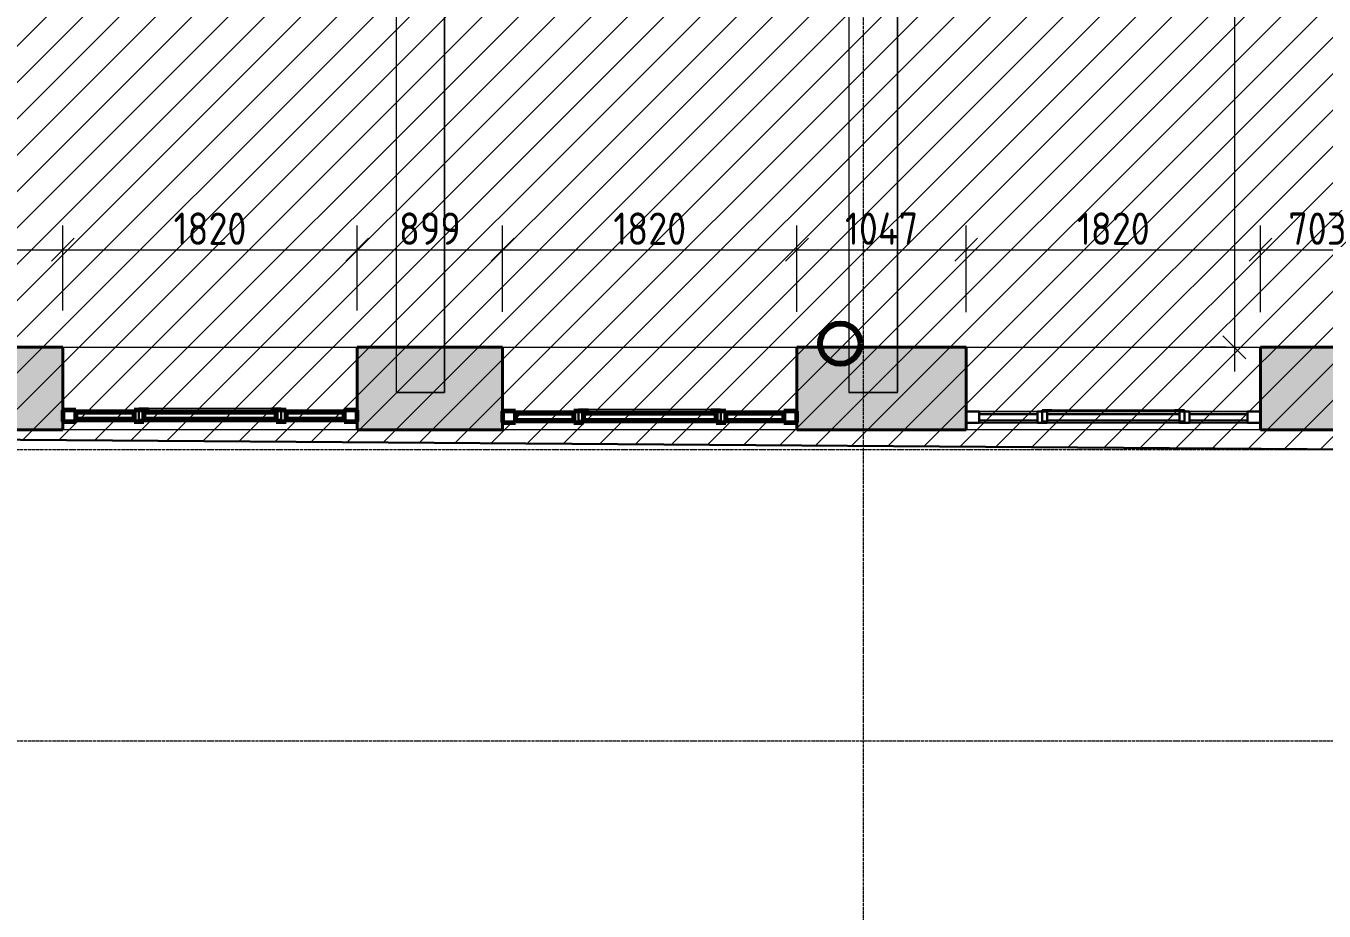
# Model space of a CAD drawing. Header units: millimetres. Extents: x -11886 to 379896, y -8130 to 47743.
# Drawn here: x 249807 to 257834, y -597 to 4877 of the extents above; entities that cross this region are included whole.
import ezdxf

# ---------------------------------------------------------------- set-up
doc = ezdxf.new("R2010")
doc.units = ezdxf.units.MM
for name, pattern in [('ADSK_Линия сетки', [25, 20, -2.5, 0, -2.5]), ('ADSK_Сверху', [4.5, 3, -1.5]), ('ADSK_Снесено', [4.5, 3, -1.5])]:
    doc.linetypes.add(name, pattern=pattern)
for name, color, linetype, lineweight, true_color in [('_ Окна', 5, 'Continuous', 30, 0x0000ff), ('Витраж', 5, 'Continuous', 18, 0x0000ff), ('Окна', 5, 'Continuous', 18, 0x0000ff), ('Панели витража', 5, 'Continuous', 18, 0x0000ff), ('планы со стояками отопление_dwg', 7, 'Continuous', 9, 0x767676), ('Стены наружные', 1, 'ADSK_Снесено', 18, 0xff0000)]:
    doc.layers.add(name, color=color, linetype=linetype, lineweight=lineweight, true_color=true_color)
for name, color, linetype, lineweight in [('Каркас', 7, 'Continuous', 18), ('Оси', 7, 'Continuous', 9), ('Размеры', 7, 'Continuous', 9), ('стояки', 7, 'Continuous', 9)]:
    doc.layers.add(name, color=color, linetype=linetype, lineweight=lineweight)
doc.styles.add('GOST Common_1', font='GOST_Common.ttf', dxfattribs={"width": 0.9, "height": 200})
doc.dimstyles.new('ADSK_Основной_2_мм_Округление_до_1_мм', dxfattribs={"dimscale": 304.8, "dimtxt": 201.142999, "dimasz": 0.463911, "dimexe": 0.492126, "dimexo": 0.492126, "dimgap": 0.098425, "dimtad": 1, "dimdec": 0, "dimdsep": 46, "dimtxsty": 'GOST Common_1', "dimblk1": 'OBLIQUE', "dimblk2": 'OBLIQUE', "dimsah": 1, "dimcen": 0.09, "dimdle": 0.492126, "dimazin": 2, "dimtfac": 1, "dimtdec": 4, "dimtix": 1, "dimtmove": 0, "dimatfit": 3, "dimfxl": 1, "dimtvp": 1, "dimtolj": 1, "dimtzin": 0, "dimlwd": 20, "dimlwe": 20, "dimarcsym": 2})

# ---------------------------------------------------------------- blocks, each defined once
blk = doc.blocks.new('Прямоугольный импост - 70х20_60мм-1225109-03 План 3-го этажа')
at = {"layer": 'Витраж', "color": 161, "linetype": 'ADSK_Сверху', "true_color": 0xaaaaff}
for p, q in [((39644.1, 2341.7), (39644.1, 2271.7)), ((39724.1, 2341.7), (39644.1, 2341.7)), ((40114.1, 2341.7), (40084.1, 2341.7)), ((39724.1, 2271.7), (39644.1, 2271.7)), ((40114.1, 2271.7), (40084.1, 2271.7))]:
    blk.add_line(p, q, dxfattribs=at)
blk = doc.blocks.new('Прямоугольный импост - 70х20_60мм-1424711-03 План 3-го этажа')
at = {"layer": 'Витраж', "color": 161, "linetype": 'ADSK_Сверху', "true_color": 0xaaaaff}
for p, q in [((-80, 35), (0, 35)), ((0, 35), (0, -35)), ((0, -35), (-80, -35))]:
    blk.add_line(p, q, dxfattribs=at)
blk = doc.blocks.new('Прямоугольный импост - 70х20_60мм-1424712-03 План 3-го этажа')
at = {"layer": 'Витраж', "color": 161, "linetype": 'ADSK_Сверху', "true_color": 0xaaaaff}
for p, q in [((0, 35), (-80, 35)), ((0, -35), (0, 35)), ((-80, -35), (0, -35))]:
    blk.add_line(p, q, dxfattribs=at)
blk = doc.blocks.new('Прямоугольный импост - 70х20_60мм-1225111-03 План 3-го этажа')
at = {"layer": 'Витраж', "color": 161, "linetype": 'ADSK_Сверху', "true_color": 0xaaaaff}
for p, q in [((40144.1, 2341.7), (40114.1, 2341.7)), ((40994.1, 2341.7), (40964.1, 2341.7)), ((40144.1, 2271.7), (40114.1, 2271.7)), ((40994.1, 2271.7), (40964.1, 2271.7))]:
    blk.add_line(p, q, dxfattribs=at)
blk = doc.blocks.new('Витраж-тент со смещением вовне - 60мм 30 сдвиг-1466942-03 План 3-го этажа')
at = {"layer": '_ Окна', "color": 161, "linetype": 'ADSK_Сверху', "true_color": 0xaaaaff}
for p, q in [((-440, 25), (-440, -45)), ((-440, 25), (-410, 25)), ((-440, -45), (-440, 25)), ((440, 25), (410, 25)), ((440, -45), (440, 25)), ((440, -45), (440, 25)), ((-380, -45), (-440, -45)), ((-380, -35), (-380, -45)), ((380, -35), (380, -45)), ((380, -45), (440, -45))]:
    blk.add_line(p, q, dxfattribs=at)
at = {"layer": 'Окна', "color": 161, "linetype": 'ADSK_Сверху', "true_color": 0xaaaaff}
blk.add_line((-380, -45), (380, -45), dxfattribs=at)
blk = doc.blocks.new('Прямоугольный импост - 70х20_60мм-1225113-03 План 3-го этажа')
at = {"layer": 'Витраж', "color": 161, "linetype": 'ADSK_Сверху', "true_color": 0xaaaaff}
for p, q in [((41024.1, 2341.7), (40994.1, 2341.7)), ((41464.1, 2341.7), (41384.1, 2341.7)), ((41464.1, 2271.7), (41464.1, 2341.7)), ((41024.1, 2271.7), (40994.1, 2271.7)), ((41464.1, 2271.7), (41384.1, 2271.7))]:
    blk.add_line(p, q, dxfattribs=at)
blk = doc.blocks.new('Прямоугольный импост - 70х60мм-1424709-03 План 3-го этажа')
at = {"layer": 'Витраж', "color": 161, "linetype": 'ADSK_Сверху', "true_color": 0xaaaaff}
for p, q in [((-30, 35), (30, 35)), ((30, -35), (-30, -35))]:
    blk.add_line(p, q, dxfattribs=at)
blk = doc.blocks.new('Прямоугольный импост - 70х60мм-1225009-03 План 3-го этажа')
at = {"layer": 'Витраж', "color": 161, "linetype": 'ADSK_Сверху', "true_color": 0xaaaaff}
for p, q in [((41024.1, 2341.7), (41024.1, 2271.7)), ((41384.1, 2341.7), (41024.1, 2341.7)), ((41384.1, 2271.7), (41384.1, 2341.7)), ((41384.1, 2271.7), (41024.1, 2271.7))]:
    blk.add_line(p, q, dxfattribs=at)
blk = doc.blocks.new('Прямоугольный импост - 70х60мм-1242018-03 План 3-го этажа')
at = {"layer": 'Витраж', "color": 161, "linetype": 'ADSK_Сверху', "true_color": 0xaaaaff}
for p, q in [((40144.1, 2341.7), (40144.1, 2271.7)), ((40964.1, 2341.7), (40144.1, 2341.7)), ((40964.1, 2271.7), (40964.1, 2341.7)), ((40964.1, 2271.7), (40144.1, 2271.7))]:
    blk.add_line(p, q, dxfattribs=at)
blk = doc.blocks.new('Системная панель - _AR_Стекло_40мм_привязка по центру-V9-03 План 3-го этажа')
at = {"layer": 'Панели витража', "lineweight": 30}
for p, q in [((180, 20), (-180, 20)), ((-180, 20), (-180, -20)), ((180, -20), (180, 20)), ((-180, -20), (180, -20))]:
    blk.add_line(p, q, dxfattribs=at)
blk = doc.blocks.new('Прямоугольный импост - 70х40_60мм-V10-03 План 3-го этажа')
at = {"layer": 'Витраж'}
for p, q in [((41024.1, 2341.7), (41384.1, 2341.7)), ((41024.1, 2271.7), (41384.1, 2271.7))]:
    blk.add_line(p, q, dxfattribs=at)
blk = doc.blocks.new('Прямоугольный импост - 70х20_60мм-1236776-03 План 3-го этажа')
at = {"layer": 'Витраж', "lineweight": 30}
for p, q in [((-80, 35), (0, 35)), ((-80, -35), (-80, 35)), ((0, 35), (0, -35)), ((0, -35), (-80, -35))]:
    blk.add_line(p, q, dxfattribs=at)
blk = doc.blocks.new('Прямоугольный импост - 70х20_60мм-1236778-03 План 3-го этажа')
at = {"layer": 'Витраж', "lineweight": 30}
for p, q in [((0, 35), (-80, 35)), ((-80, 35), (-80, -35)), ((0, -35), (0, 35)), ((-80, -35), (0, -35))]:
    blk.add_line(p, q, dxfattribs=at)
blk = doc.blocks.new('Прямоугольный импост - 70х40_60мм-V11-03 План 3-го этажа')
at = {"layer": 'Витраж'}
for p, q in [((39724.1, 2341.7), (40084.1, 2341.7)), ((39724.1, 2271.7), (40084.1, 2271.7))]:
    blk.add_line(p, q, dxfattribs=at)
blk = doc.blocks.new('Системная панель - _AR_Стекло_40мм_привязка по центру-1261423-03 План 3-го этажа')
at = {"layer": 'Панели витража', "lineweight": 30}
for p, q in [((410, 20), (-410, 20)), ((-410, 20), (-410, -20)), ((410, -20), (410, 20)), ((-410, -20), (410, -20))]:
    blk.add_line(p, q, dxfattribs=at)
blk = doc.blocks.new('Прямоугольный импост - 70х40_60мм-1229822-03 План 3-го этажа')
at = {"layer": 'Витраж'}
for p, q in [((40144.1, 2341.7), (40964.1, 2341.7)), ((40144.1, 2271.7), (40964.1, 2271.7))]:
    blk.add_line(p, q, dxfattribs=at)
blk = doc.blocks.new('Прямоугольный импост - 70х60мм-1236773-03 План 3-го этажа')
at = {"layer": 'Витраж', "lineweight": 30}
for p, q in [((-30, 35), (30, 35)), ((-30, -35), (-30, 35)), ((30, 35), (30, -35)), ((30, -35), (-30, -35))]:
    blk.add_line(p, q, dxfattribs=at)
blk = doc.blocks.new('Системная панель - _AR_Стекло_40мм_привязка по центру-V12-03 План 3-го этажа')
at = {"layer": 'Панели витража', "color": 1, "lineweight": 60, "true_color": 0xff0000}
for p, q in [((180, 20), (-180, 20)), ((-180, 20), (-180, -20)), ((180, -20), (180, 20)), ((-180, -20), (180, -20))]:
    blk.add_line(p, q, dxfattribs=at)
blk = doc.blocks.new('Прямоугольный импост - 70х20_60мм-V13-03 План 3-го этажа')
at = {"layer": 'Витраж', "color": 1, "lineweight": 60, "true_color": 0xff0000}
for p, q in [((-80, 35), (0, 35)), ((-80, -35), (-80, 35)), ((0, 35), (0, -35)), ((0, -35), (-80, -35))]:
    blk.add_line(p, q, dxfattribs=at)
blk = doc.blocks.new('Прямоугольный импост - 70х20_60мм-V14-03 План 3-го этажа')
at = {"layer": 'Витраж', "color": 1, "lineweight": 60, "true_color": 0xff0000}
for p, q in [((0, 35), (-80, 35)), ((-80, 35), (-80, -35)), ((0, -35), (0, 35)), ((-80, -35), (0, -35))]:
    blk.add_line(p, q, dxfattribs=at)
blk = doc.blocks.new('Системная панель - _AR_Стекло_40мм_привязка по центру-V15-03 План 3-го этажа')
at = {"layer": 'Панели витража', "color": 1, "lineweight": 60, "true_color": 0xff0000}
for p, q in [((410, 20), (-410, 20)), ((-410, 20), (-410, -20)), ((410, -20), (410, 20)), ((-410, -20), (410, -20))]:
    blk.add_line(p, q, dxfattribs=at)
blk = doc.blocks.new('Прямоугольный импост - 70х60мм-V16-03 План 3-го этажа')
at = {"layer": 'Витраж', "color": 1, "lineweight": 60, "true_color": 0xff0000}
for p, q in [((-30, 35), (30, 35)), ((-30, -35), (-30, 35)), ((30, 35), (30, -35)), ((30, -35), (-30, -35))]:
    blk.add_line(p, q, dxfattribs=at)
blk = doc.blocks.new('Системная панель - _AR_Стекло_40мм_привязка по центру-V17-03 План 3-го этажа')
at = {"layer": 'Панели витража', "color": 1, "lineweight": 60, "true_color": 0xff0000}
for p, q in [((180, 20), (-180, 20)), ((-180, 20), (-180, -20)), ((180, -20), (180, 20)), ((-180, -20), (180, -20))]:
    blk.add_line(p, q, dxfattribs=at)
blk = doc.blocks.new('Прямоугольный импост - 70х20_60мм-V18-03 План 3-го этажа')
at = {"layer": 'Витраж', "color": 1, "lineweight": 60, "true_color": 0xff0000}
for p, q in [((-80, 35), (0, 35)), ((-80, -35), (-80, 35)), ((0, 35), (0, -35)), ((0, -35), (-80, -35))]:
    blk.add_line(p, q, dxfattribs=at)
blk = doc.blocks.new('Прямоугольный импост - 70х20_60мм-V19-03 План 3-го этажа')
at = {"layer": 'Витраж', "color": 1, "lineweight": 60, "true_color": 0xff0000}
for p, q in [((0, 35), (-80, 35)), ((-80, 35), (-80, -35)), ((0, -35), (0, 35)), ((-80, -35), (0, -35))]:
    blk.add_line(p, q, dxfattribs=at)
blk = doc.blocks.new('Системная панель - _AR_Стекло_40мм_привязка по центру-V20-03 План 3-го этажа')
at = {"layer": 'Панели витража', "color": 1, "lineweight": 60, "true_color": 0xff0000}
for p, q in [((410, 20), (-410, 20)), ((-410, 20), (-410, -20)), ((410, -20), (410, 20)), ((-410, -20), (410, -20))]:
    blk.add_line(p, q, dxfattribs=at)
blk = doc.blocks.new('Прямоугольный импост - 70х60мм-V21-03 План 3-го этажа')
at = {"layer": 'Витраж', "color": 1, "lineweight": 60, "true_color": 0xff0000}
for p, q in [((-30, 35), (30, 35)), ((-30, -35), (-30, 35)), ((30, 35), (30, -35)), ((30, -35), (-30, -35))]:
    blk.add_line(p, q, dxfattribs=at)
blk = doc.blocks.new('планы со стояками отопление_dwg-1484427-03 План 3-го этажа')
at = {"layer": 'стояки', "color": 246, "lineweight": 80, "true_color": 0x7f001f}
blk.add_circle((209964.2, 326378.3), 124.3, dxfattribs=at)
blk = doc.blocks.new('_Oblique')
at = {"color": 0, "linetype": 'ByBlock', "lineweight": -2}
blk.add_line((-0.5, -0.5), (0.5, 0.5), dxfattribs=at)
blk = doc.blocks.new('*D2350')
at = {"layer": 'Defpoints', "color": 0, "transparency": 16777216}
for p in [(250035.1, 3493.2), (249034.5, 2952.5), (250035.1, 2966.3)]:
    blk.add_point(p, dxfattribs=at)
at = {"layer": 'Размеры', "color": 0, "lineweight": 20, "transparency": 16777216}
for p, q in [((249034.5, 3102.5), (249034.5, 3643.2)), ((250035.1, 3116.3), (250035.1, 3643.2)), ((248884.5, 3493.2), (250185.1, 3493.2))]:
    blk.add_line(p, q, dxfattribs=at)
at = {"layer": 'Размеры', "color": 0, "lineweight": 20, "transparency": 16777216, "xscale": 141.4, "yscale": 141.4, "zscale": 141.4, "rotation": 180}
blk.add_blockref('_Oblique', (249034.5, 3493.2), dxfattribs=at)
at = {"layer": 'Размеры', "color": 0, "lineweight": 20, "transparency": 16777216, "xscale": 141.4, "yscale": 141.4, "zscale": 141.4}
blk.add_blockref('_Oblique', (250035.1, 3493.2), dxfattribs=at)
at = {"layer": 'Размеры', "color": 0, "lineweight": 20, "transparency": 16777216, "insert": (249534.8, 3623.2), "char_height": 200, "width": 515.472, "attachment_point": 5, "style": 'GOST Common_1'}
blk.add_mtext('\\A1;1001', dxfattribs=at)
blk = doc.blocks.new('*D2351')
at = {"layer": 'Defpoints', "color": 0, "transparency": 16777216}
for p in [(251855.1, 3493.2), (250035.1, 2966.3), (251855.1, 2966.3)]:
    blk.add_point(p, dxfattribs=at)
at = {"layer": 'Размеры', "color": 0, "lineweight": 20, "transparency": 16777216}
for p, q in [((250035.1, 3116.3), (250035.1, 3643.2)), ((251855.1, 3116.3), (251855.1, 3643.2)), ((249885.1, 3493.2), (252005.1, 3493.2))]:
    blk.add_line(p, q, dxfattribs=at)
at = {"layer": 'Размеры', "color": 0, "lineweight": 20, "transparency": 16777216, "xscale": 141.4, "yscale": 141.4, "zscale": 141.4, "rotation": 180}
blk.add_blockref('_Oblique', (250035.1, 3493.2), dxfattribs=at)
at = {"layer": 'Размеры', "color": 0, "lineweight": 20, "transparency": 16777216, "xscale": 141.4, "yscale": 141.4, "zscale": 141.4}
blk.add_blockref('_Oblique', (251855.1, 3493.2), dxfattribs=at)
at = {"layer": 'Размеры', "color": 0, "lineweight": 20, "transparency": 16777216, "insert": (250945.1, 3623.2), "char_height": 200, "width": 560.473, "attachment_point": 5, "style": 'GOST Common_1'}
blk.add_mtext('\\A1;1820', dxfattribs=at)
blk = doc.blocks.new('*D2352')
at = {"layer": 'Defpoints', "color": 0, "transparency": 16777216}
for p in [(252754.4, 3493.2), (251855.1, 2966.3), (252754.4, 2959.7)]:
    blk.add_point(p, dxfattribs=at)
at = {"layer": 'Размеры', "color": 0, "lineweight": 20, "transparency": 16777216}
for p, q in [((251855.1, 3116.3), (251855.1, 3643.2)), ((252754.4, 3109.7), (252754.4, 3643.2)), ((251705.1, 3493.2), (252904.4, 3493.2))]:
    blk.add_line(p, q, dxfattribs=at)
at = {"layer": 'Размеры', "color": 0, "lineweight": 20, "transparency": 16777216, "xscale": 141.4, "yscale": 141.4, "zscale": 141.4, "rotation": 180}
blk.add_blockref('_Oblique', (251855.1, 3493.2), dxfattribs=at)
at = {"layer": 'Размеры', "color": 0, "lineweight": 20, "transparency": 16777216, "xscale": 141.4, "yscale": 141.4, "zscale": 141.4}
blk.add_blockref('_Oblique', (252754.4, 3493.2), dxfattribs=at)
at = {"layer": 'Размеры', "color": 0, "lineweight": 20, "transparency": 16777216, "insert": (252304.8, 3623.2), "char_height": 200, "width": 454.106, "attachment_point": 5, "style": 'GOST Common_1'}
blk.add_mtext('\\A1;899', dxfattribs=at)
blk = doc.blocks.new('*D2353')
at = {"layer": 'Defpoints', "color": 0, "transparency": 16777216}
for p in [(254574.4, 3493.2), (252754.4, 2959.7), (254574.4, 2959.7)]:
    blk.add_point(p, dxfattribs=at)
at = {"layer": 'Размеры', "color": 0, "lineweight": 20, "transparency": 16777216}
for p, q in [((252754.4, 3109.7), (252754.4, 3643.2)), ((254574.4, 3109.7), (254574.4, 3643.2)), ((252604.4, 3493.2), (254724.4, 3493.2))]:
    blk.add_line(p, q, dxfattribs=at)
at = {"layer": 'Размеры', "color": 0, "lineweight": 20, "transparency": 16777216, "xscale": 141.4, "yscale": 141.4, "zscale": 141.4, "rotation": 180}
blk.add_blockref('_Oblique', (252754.4, 3493.2), dxfattribs=at)
at = {"layer": 'Размеры', "color": 0, "lineweight": 20, "transparency": 16777216, "xscale": 141.4, "yscale": 141.4, "zscale": 141.4}
blk.add_blockref('_Oblique', (254574.4, 3493.2), dxfattribs=at)
at = {"layer": 'Размеры', "color": 0, "lineweight": 20, "transparency": 16777216, "insert": (253664.4, 3623.2), "char_height": 200, "width": 560.473, "attachment_point": 5, "style": 'GOST Common_1'}
blk.add_mtext('\\A1;1820', dxfattribs=at)
blk = doc.blocks.new('*D2354')
at = {"layer": 'Defpoints', "color": 0, "transparency": 16777216}
for p in [(255621.4, 3493.2), (254574.4, 2959.7), (255621.4, 2956.7)]:
    blk.add_point(p, dxfattribs=at)
at = {"layer": 'Размеры', "color": 0, "lineweight": 20, "transparency": 16777216}
for p, q in [((254574.4, 3109.7), (254574.4, 3643.2)), ((255621.4, 3106.7), (255621.4, 3643.2)), ((254424.4, 3493.2), (255771.4, 3493.2))]:
    blk.add_line(p, q, dxfattribs=at)
at = {"layer": 'Размеры', "color": 0, "lineweight": 20, "transparency": 16777216, "xscale": 141.4, "yscale": 141.4, "zscale": 141.4, "rotation": 180}
blk.add_blockref('_Oblique', (254574.4, 3493.2), dxfattribs=at)
at = {"layer": 'Размеры', "color": 0, "lineweight": 20, "transparency": 16777216, "xscale": 141.4, "yscale": 141.4, "zscale": 141.4}
blk.add_blockref('_Oblique', (255621.4, 3493.2), dxfattribs=at)
at = {"layer": 'Размеры', "color": 0, "lineweight": 20, "transparency": 16777216, "insert": (255097.9, 3623.2), "char_height": 200, "width": 580.928, "attachment_point": 5, "style": 'GOST Common_1'}
blk.add_mtext('\\A1;1047', dxfattribs=at)
blk = doc.blocks.new('*D2355')
at = {"layer": 'Defpoints', "color": 0, "transparency": 16777216}
for p in [(257441.4, 3493.2), (255621.4, 2956.7), (257441.4, 2956.7)]:
    blk.add_point(p, dxfattribs=at)
at = {"layer": 'Размеры', "color": 0, "lineweight": 20, "transparency": 16777216}
for p, q in [((255621.4, 3106.7), (255621.4, 3643.2)), ((257441.4, 3106.7), (257441.4, 3643.2)), ((255471.4, 3493.2), (257591.4, 3493.2))]:
    blk.add_line(p, q, dxfattribs=at)
at = {"layer": 'Размеры', "color": 0, "lineweight": 20, "transparency": 16777216, "xscale": 141.4, "yscale": 141.4, "zscale": 141.4, "rotation": 180}
blk.add_blockref('_Oblique', (255621.4, 3493.2), dxfattribs=at)
at = {"layer": 'Размеры', "color": 0, "lineweight": 20, "transparency": 16777216, "xscale": 141.4, "yscale": 141.4, "zscale": 141.4}
blk.add_blockref('_Oblique', (257441.4, 3493.2), dxfattribs=at)
at = {"layer": 'Размеры', "color": 0, "lineweight": 20, "transparency": 16777216, "insert": (256531.4, 3623.2), "char_height": 200, "width": 560.473, "attachment_point": 5, "style": 'GOST Common_1'}
blk.add_mtext('\\A1;1820', dxfattribs=at)
blk = doc.blocks.new('*D2356')
at = {"layer": 'Defpoints', "color": 0, "transparency": 16777216}
for p in [(258144.2, 3493.2), (257441.4, 2956.7), (258144.2, 2889.5)]:
    blk.add_point(p, dxfattribs=at)
at = {"layer": 'Размеры', "color": 0, "lineweight": 20, "transparency": 16777216}
for p, q in [((257441.4, 3106.7), (257441.4, 3643.2)), ((258144.2, 3039.5), (258144.2, 3643.2)), ((257291.4, 3493.2), (258294.2, 3493.2))]:
    blk.add_line(p, q, dxfattribs=at)
at = {"layer": 'Размеры', "color": 0, "lineweight": 20, "transparency": 16777216, "xscale": 141.4, "yscale": 141.4, "zscale": 141.4, "rotation": 180}
blk.add_blockref('_Oblique', (257441.4, 3493.2), dxfattribs=at)
at = {"layer": 'Размеры', "color": 0, "lineweight": 20, "transparency": 16777216, "xscale": 141.4, "yscale": 141.4, "zscale": 141.4}
blk.add_blockref('_Oblique', (258144.2, 3493.2), dxfattribs=at)
at = {"layer": 'Размеры', "color": 0, "lineweight": 20, "transparency": 16777216, "insert": (257792.8, 3623.2), "char_height": 200, "width": 454.106, "attachment_point": 5, "style": 'GOST Common_1'}
blk.add_mtext('\\A1;703', dxfattribs=at)
blk = doc.blocks.new('*D2384')
at = {"layer": 'Defpoints', "color": 0, "transparency": 16777216}
for p in [(257681.2, 7980.5), (257279.9, 2889.5), (257379.9, 2889.5)]:
    blk.add_point(p, dxfattribs=at)
at = {"layer": 'Размеры', "color": 0, "lineweight": 20, "transparency": 16777216}
for p, q in [((257279.9, 8130.5), (257279.9, 2739.5)), ((257531.2, 7980.5), (257129.9, 7980.5)), ((257229.9, 2889.5), (257129.9, 2889.5))]:
    blk.add_line(p, q, dxfattribs=at)
at = {"layer": 'Размеры', "color": 0, "lineweight": 20, "transparency": 16777216, "xscale": 141.4, "yscale": 141.4, "zscale": 141.4}
for p, rotation in [((257279.9, 7980.5), 90), ((257279.9, 2889.5), 270)]:
    blk.add_blockref('_Oblique', p, dxfattribs=dict(at, rotation=rotation))
at = {"layer": 'Размеры', "color": 0, "lineweight": 20, "transparency": 16777216, "insert": (257149.9, 5435), "char_height": 200, "width": 560.473, "attachment_point": 5, "rotation": 90, "style": 'GOST Common_1'}
blk.add_mtext('\\A1;5091', dxfattribs=at)

msp = doc.modelspace()

# ---------------------------------------------------------------- hatches: boundary and pattern name
at = {"lineweight": 13, "true_color": 0x636466, "transparency": 33554559}
h = msp.add_hatch(dxfattribs=at)
h.set_pattern_fill('ANSI31', color=251, scale=50)
h.set_pattern_definition([(45, (215977.25, 85026.59), (-112.2532, 112.2532), [])])
h.paths.add_polyline_path([(265910.66, 8682.3), (272191.2, 8682.3), (272009.87, 43909.21), (262010.47, 43909.21), (262010.47, 21084.06), (262697.11, 21054.57), (262698.93, 11328.12), (216748.38, 11328.12), (216748.38, 8679.25), (216267.75, 8679.25), (216267.75, 456.79), (224250.25, 422.02), (224250.25, 2336.48), (234949.9, 2336.48), (234949.9, -2582.57), (247313.65, -2582.57), (247313.65, 2335.74), (258014.19, 2256.79), (258014.19, 300.23), (265910.66, 300.23)])
at = {"layer": 'Стены наружные', "linetype": 'Continuous', "true_color": 0xc0c0c0}
h = msp.add_hatch(color=9, dxfattribs=at)
h.paths.add_polyline_path([(257441.35, 2379.5), (258524.19, 2379.5), (258524.19, 2889.5), (257441.35, 2889.5), (257441.35, 2682.86)])
h.paths.add_polyline_path([(255595.01, 2379.5), (255621.35, 2379.5), (255621.35, 2889.5), (254574.42, 2889.5), (254574.42, 2379.5)])
h.paths.add_polyline_path([(251855.09, 2379.5), (252754.42, 2379.5), (252754.42, 2889.5), (251855.09, 2889.5), (251855.09, 2682.86)])
h.paths.add_polyline_path([(249742.99, 2379.5), (250035.09, 2379.5), (250035.09, 2889.5), (249034.49, 2889.5), (249034.49, 2379.5)])
h.paths.add_polyline_path([(246252.09, 2379.5), (247214.49, 2379.5), (247214.49, 2889.5), (246184.44, 2889.5), (246184.44, 2379.5)])
h.paths.add_polyline_path([(243916.36, 2379.5), (244364.44, 2379.5), (244364.44, 2889.5), (243340.3, 2889.5), (243340.3, 2379.5)])
h.paths.add_polyline_path([(241520.3, 2379.5), (241520.3, 2889.5), (240560.31, 2889.5), (240560.31, 2379.5)])
h.paths.add_polyline_path([(238740.31, 2379.5), (238740.31, 2889.5), (237732.03, 2889.5), (237732.03, 2379.5)])
h.paths.add_polyline_path([(235912.03, 2379.5), (235912.03, 2889.5), (234918.25, 2889.5), (234918.25, 2379.5)])
h.paths.add_polyline_path([(233098.25, 2379.5), (233098.25, 2889.5), (232081.47, 2889.5), (232081.47, 2379.5), (232585.34, 2379.5)])
h.paths.add_polyline_path([(230261.47, 2379.5), (230261.47, 2889.5), (229268.44, 2889.5), (229268.44, 2379.5), (229902, 2379.5)])
h.paths.add_polyline_path([(224250.25, 2379.5), (224642.53, 2379.5), (224642.53, 2889.5), (224250.25, 2889.5), (224250.25, 2657.86)])
h.paths.add_polyline_path([(227448.44, 2379.5), (227448.44, 2889.5), (226462.53, 2889.5), (226462.53, 2379.5)])

# ---------------------------------------------------------------- linework, layer by layer
at = {"color": 251, "lineweight": 30, "true_color": 0x636466}
msp.add_lwpolyline([(262010.47, 21084.06), (262010.47, 43909.21), (272009.87, 43909.21), (272191.2, 8682.3), (265910.66, 8682.3), (265910.66, 300.23), (258014.19, 300.23), (258014.19, 2256.79), (247213.23, 2336.48), (247313.65, 2335.74), (247313.65, -2582.57), (234949.9, -2582.57), (234949.9, 2336.48), (224250.25, 2336.48), (224250.25, 422.02), (216267.75, 456.79), (216267.75, 8679.25)], dxfattribs=at)
at = {"layer": 'Каркас', "color": 253, "linetype": 'ADSK_Сверху', "true_color": 0xb2b2b2}
for p, q in [((252095.73, 8797.29), (252095.73, 2609.73)), ((252395.73, 2609.73), (252395.73, 8796.5)), ((254895.73, 8789.89), (254895.73, 2609.73)), ((255195.73, 2609.73), (255195.73, 8789.09)), ((252395.73, 2609.73), (252095.73, 2609.73)), ((255195.73, 2609.73), (254895.73, 2609.73))]:
    msp.add_line(p, q, dxfattribs=at)
at = {"layer": 'Каркас', "color": 253, "linetype": 'ADSK_Сверху', "true_color": 0xaaaaaa}
for p, q in [((252095.73, 8797.29), (252095.73, 2609.73)), ((252395.73, 8796.5), (252395.73, 2609.73)), ((254895.73, 8789.89), (254895.73, 2609.73)), ((255195.73, 8789.09), (255195.73, 2609.73)), ((252095.73, 2609.73), (252395.73, 2609.73)), ((254895.73, 2609.73), (255195.73, 2609.73))]:
    msp.add_line(p, q, dxfattribs=at)
at = {"layer": 'Оси', "linetype": 'ADSK_Линия сетки'}
for p, q in [((254987.16, -5309.21), (254987.16, 21818.8)), ((204891.03, 2256.79), (273118.97, 2256.79)), ((204891.03, 456.79), (273118.97, 456.79))]:
    msp.add_line(p, q, dxfattribs=at)
at = {"layer": 'Стены наружные', "color": 18, "linetype": 'Continuous', "lineweight": 40, "true_color": 0x000000}
for p, q in [((250035.09, 2889.5), (249579.6, 2889.5)), ((250035.09, 2379.5), (250035.09, 2889.5)), ((252754.42, 2889.5), (251855.09, 2889.5)), ((251855.09, 2889.5), (251855.09, 2379.5)), ((252754.42, 2379.5), (252754.42, 2889.5)), ((255621.35, 2889.5), (254574.42, 2889.5)), ((254574.42, 2889.5), (254574.42, 2379.5)), ((255621.35, 2379.5), (255621.35, 2889.5)), ((258144.18, 2889.5), (257441.35, 2889.5)), ((257441.35, 2889.5), (257441.35, 2379.5)), ((249034.49, 2379.5), (250035.09, 2379.5)), ((251855.09, 2379.5), (252754.42, 2379.5)), ((254574.42, 2379.5), (255621.35, 2379.5)), ((257441.35, 2379.5), (258014.19, 2379.5))]:
    msp.add_line(p, q, dxfattribs=at)
at = {"layer": 'Стены наружные', "color": 18, "linetype": 'Continuous', "true_color": 0x000000}
for p, q in [((250035.09, 2889.5), (251855.09, 2889.5)), ((252754.42, 2889.5), (254574.42, 2889.5)), ((255621.35, 2889.5), (257441.35, 2889.5)), ((251855.09, 2379.5), (250035.09, 2379.5)), ((254574.42, 2379.5), (252754.42, 2379.5)), ((257441.35, 2379.5), (255621.35, 2379.5))]:
    msp.add_line(p, q, dxfattribs=at)

# ---------------------------------------------------------------- block references
at = {"layer": '_ Окна', "color": 161, "linetype": 'ADSK_Сверху', "true_color": 0xaaaaff, "rotation": 180}
for p in [(250945.09, 2466.31), (253664.42, 2459.68), (256531.35, 2456.68)]:
    msp.add_blockref('Витраж-тент со смещением вовне - 60мм 30 сдвиг-1466942-03 План 3-го этажа', p, dxfattribs=at)
at = {"layer": 'Витраж', "color": 161, "linetype": 'ADSK_Сверху', "true_color": 0xaaaaff}
for name, p in [('Прямоугольный импост - 70х20_60мм-1225109-03 План 3-го этажа', (210390.99, 159.64)), ('Прямоугольный импост - 70х60мм-1225009-03 План 3-го этажа', (209090.99, 159.64)), ('Прямоугольный импост - 70х20_60мм-1225111-03 План 3-го этажа', (210390.99, 159.64)), ('Прямоугольный импост - 70х60мм-1242018-03 План 3-го этажа', (210390.99, 159.64)), ('Прямоугольный импост - 70х20_60мм-1225113-03 План 3-го этажа', (210390.99, 159.64)), ('Прямоугольный импост - 70х60мм-1225009-03 План 3-го этажа', (210390.99, 159.64)), ('Прямоугольный импост - 70х20_60мм-1424712-03 План 3-го этажа', (251855.09, 2466.31)), ('Прямоугольный импост - 70х20_60мм-1225109-03 План 3-го этажа', (213110.32, 153.01)), ('Прямоугольный импост - 70х60мм-1225009-03 План 3-го этажа', (211810.32, 153.01)), ('Прямоугольный импост - 70х20_60мм-1225111-03 План 3-го этажа', (213110.32, 153.01)), ('Прямоугольный импост - 70х60мм-1242018-03 План 3-го этажа', (213110.32, 153.01)), ('Прямоугольный импост - 70х20_60мм-1225113-03 План 3-го этажа', (213110.32, 153.01)), ('Прямоугольный импост - 70х60мм-1225009-03 План 3-го этажа', (213110.32, 153.01)), ('Прямоугольный импост - 70х20_60мм-1424712-03 План 3-го этажа', (254574.42, 2459.68)), ('Прямоугольный импост - 70х20_60мм-1225109-03 План 3-го этажа', (215977.25, 150)), ('Прямоугольный импост - 70х60мм-1225009-03 План 3-го этажа', (214677.25, 150)), ('Прямоугольный импост - 70х20_60мм-1225111-03 План 3-го этажа', (215977.25, 150)), ('Прямоугольный импост - 70х60мм-1242018-03 План 3-го этажа', (215977.25, 150)), ('Прямоугольный импост - 70х20_60мм-1225113-03 План 3-го этажа', (215977.25, 150)), ('Прямоугольный импост - 70х60мм-1225009-03 План 3-го этажа', (215977.25, 150)), ('Прямоугольный импост - 70х20_60мм-1424712-03 План 3-го этажа', (257441.35, 2456.68))]:
    msp.add_blockref(name, p, dxfattribs=at)
at = {"layer": 'Витраж', "color": 161, "linetype": 'ADSK_Сверху', "true_color": 0xaaaaff, "extrusion": (0, 0, -1)}
for name, p in [('Прямоугольный импост - 70х20_60мм-1424711-03 План 3-го этажа', (-250035.09, 2466.31)), ('Прямоугольный импост - 70х60мм-1424709-03 План 3-го этажа', (-250505.09, 2466.31)), ('Прямоугольный импост - 70х60мм-1424709-03 План 3-го этажа', (-251385.09, 2466.31)), ('Прямоугольный импост - 70х20_60мм-1424711-03 План 3-го этажа', (-252754.42, 2459.68)), ('Прямоугольный импост - 70х60мм-1424709-03 План 3-го этажа', (-253224.42, 2459.68)), ('Прямоугольный импост - 70х60мм-1424709-03 План 3-го этажа', (-254104.42, 2459.68)), ('Прямоугольный импост - 70х20_60мм-1424711-03 План 3-го этажа', (-255621.35, 2456.68)), ('Прямоугольный импост - 70х60мм-1424709-03 План 3-го этажа', (-256091.35, 2456.68)), ('Прямоугольный импост - 70х60мм-1424709-03 План 3-го этажа', (-256971.35, 2456.68))]:
    msp.add_blockref(name, p, dxfattribs=at)
at = {"layer": 'Витраж', "extrusion": (0, 0, -1)}
for name, p in [('Прямоугольный импост - 70х20_60мм-V18-03 План 3-го этажа', (-250035.09, 2466.31)), ('Прямоугольный импост - 70х60мм-V21-03 План 3-го этажа', (-250505.09, 2466.31)), ('Прямоугольный импост - 70х60мм-V21-03 План 3-го этажа', (-251385.09, 2466.31)), ('Прямоугольный импост - 70х20_60мм-V13-03 План 3-го этажа', (-252754.42, 2459.68)), ('Прямоугольный импост - 70х60мм-V16-03 План 3-го этажа', (-253224.42, 2459.68)), ('Прямоугольный импост - 70х60мм-V16-03 План 3-го этажа', (-254104.42, 2459.68)), ('Прямоугольный импост - 70х20_60мм-1236776-03 План 3-го этажа', (-255621.35, 2456.68)), ('Прямоугольный импост - 70х60мм-1236773-03 План 3-го этажа', (-256091.35, 2456.68)), ('Прямоугольный импост - 70х60мм-1236773-03 План 3-го этажа', (-256971.35, 2456.68))]:
    msp.add_blockref(name, p, dxfattribs=at)
at = {"layer": 'Витраж'}
for name, p in [('Прямоугольный импост - 70х40_60мм-V11-03 План 3-го этажа', (210390.99, 159.64)), ('Прямоугольный импост - 70х40_60мм-1229822-03 План 3-го этажа', (210390.99, 159.64)), ('Прямоугольный импост - 70х40_60мм-V10-03 План 3-го этажа', (210390.99, 159.64)), ('Прямоугольный импост - 70х20_60мм-V19-03 План 3-го этажа', (251855.09, 2466.31)), ('Прямоугольный импост - 70х40_60мм-V11-03 План 3-го этажа', (213110.32, 153.01)), ('Прямоугольный импост - 70х40_60мм-1229822-03 План 3-го этажа', (213110.32, 153.01)), ('Прямоугольный импост - 70х40_60мм-V10-03 План 3-го этажа', (213110.32, 153.01)), ('Прямоугольный импост - 70х20_60мм-V14-03 План 3-го этажа', (254574.42, 2459.68)), ('Прямоугольный импост - 70х40_60мм-V11-03 План 3-го этажа', (215977.25, 150)), ('Прямоугольный импост - 70х40_60мм-1229822-03 План 3-го этажа', (215977.25, 150)), ('Прямоугольный импост - 70х40_60мм-V10-03 План 3-го этажа', (215977.25, 150)), ('Прямоугольный импост - 70х20_60мм-1236778-03 План 3-го этажа', (257441.35, 2456.68))]:
    msp.add_blockref(name, p, dxfattribs=at)
at = {"layer": 'Панели витража', "rotation": 180}
for name, p in [('Системная панель - _AR_Стекло_40мм_привязка по центру-V17-03 План 3-го этажа', (250295.09, 2466.31)), ('Системная панель - _AR_Стекло_40мм_привязка по центру-V20-03 План 3-го этажа', (250945.09, 2466.31)), ('Системная панель - _AR_Стекло_40мм_привязка по центру-V17-03 План 3-го этажа', (251595.09, 2466.31)), ('Системная панель - _AR_Стекло_40мм_привязка по центру-V12-03 План 3-го этажа', (253014.42, 2459.68)), ('Системная панель - _AR_Стекло_40мм_привязка по центру-V15-03 План 3-го этажа', (253664.42, 2459.68)), ('Системная панель - _AR_Стекло_40мм_привязка по центру-V12-03 План 3-го этажа', (254314.42, 2459.68)), ('Системная панель - _AR_Стекло_40мм_привязка по центру-V9-03 План 3-го этажа', (255881.35, 2456.68)), ('Системная панель - _AR_Стекло_40мм_привязка по центру-1261423-03 План 3-го этажа', (256531.35, 2456.68)), ('Системная панель - _AR_Стекло_40мм_привязка по центру-V9-03 План 3-го этажа', (257181.35, 2456.68))]:
    msp.add_blockref(name, p, dxfattribs=at)
at = {"layer": 'планы со стояками отопление_dwg', "color": 6, "true_color": 0xff00ff}
msp.add_blockref('планы со стояками отопление_dwg-1484427-03 План 3-го этажа', (44878.56, -323466.25), dxfattribs=at)

# ---------------------------------------------------------------- dimensions: what is measured, and where the dimension line sits
at = {"layer": 'Размеры', "lineweight": 20}
dim = msp.add_linear_dim(base=(257279.94, 2889.5), p1=(257681.25, 7980.53), p2=(257379.92, 2889.5), angle=90, dimstyle='ADSK_Основной_2_мм_Округление_до_1_мм', override={"dimpost": '<>', "dimfxl": 5099.931959}, dxfattribs=at)
dim.commit()
dim.dimension.update_dxf_attribs({"geometry": '*D2384', "text_midpoint": (257149.94, 5435.02)})
for base, p1, p2, override, picture, middle in [((250035.09, 3493.24), (249034.49, 2952.52), (250035.09, 2966.31), {"dimpost": '<>', "dimfxl": 1000.692618}, '*D2350', (249534.79, 3623.24)), ((251855.09, 3493.24), (250035.09, 2966.31), (251855.09, 2966.31), {"dimpost": '<>', "dimfxl": 1820}, '*D2351', (250945.09, 3623.24)), ((252754.42, 3493.24), (251855.09, 2966.31), (252754.42, 2959.68), {"dimpost": '<>', "dimfxl": 899.352402}, '*D2352', (252304.75, 3623.24)), ((254574.42, 3493.24), (252754.42, 2959.68), (254574.42, 2959.68), {"dimpost": '<>', "dimfxl": 1820}, '*D2353', (253664.42, 3623.24)), ((255621.35, 3493.24), (254574.42, 2959.68), (255621.35, 2956.68), {"dimpost": '<>', "dimfxl": 1046.943382}, '*D2354', (255097.88, 3623.24)), ((257441.35, 3493.24), (255621.35, 2956.68), (257441.35, 2956.68), {"dimpost": '<>', "dimfxl": 1820}, '*D2355', (256531.35, 3623.24)), ((258144.18, 3493.24), (257441.35, 2956.68), (258144.18, 2889.5), {"dimpost": '<>', "dimfxl": 706.023768}, '*D2356', (257792.76, 3623.24))]:
    dim = msp.add_linear_dim(base=base, p1=p1, p2=p2, dimstyle='ADSK_Основной_2_мм_Округление_до_1_мм', override=override, dxfattribs=at)
    dim.commit()
    dim.dimension.update_dxf_attribs({"geometry": picture, "text_midpoint": middle})

doc.saveas('drawing.dxf')
